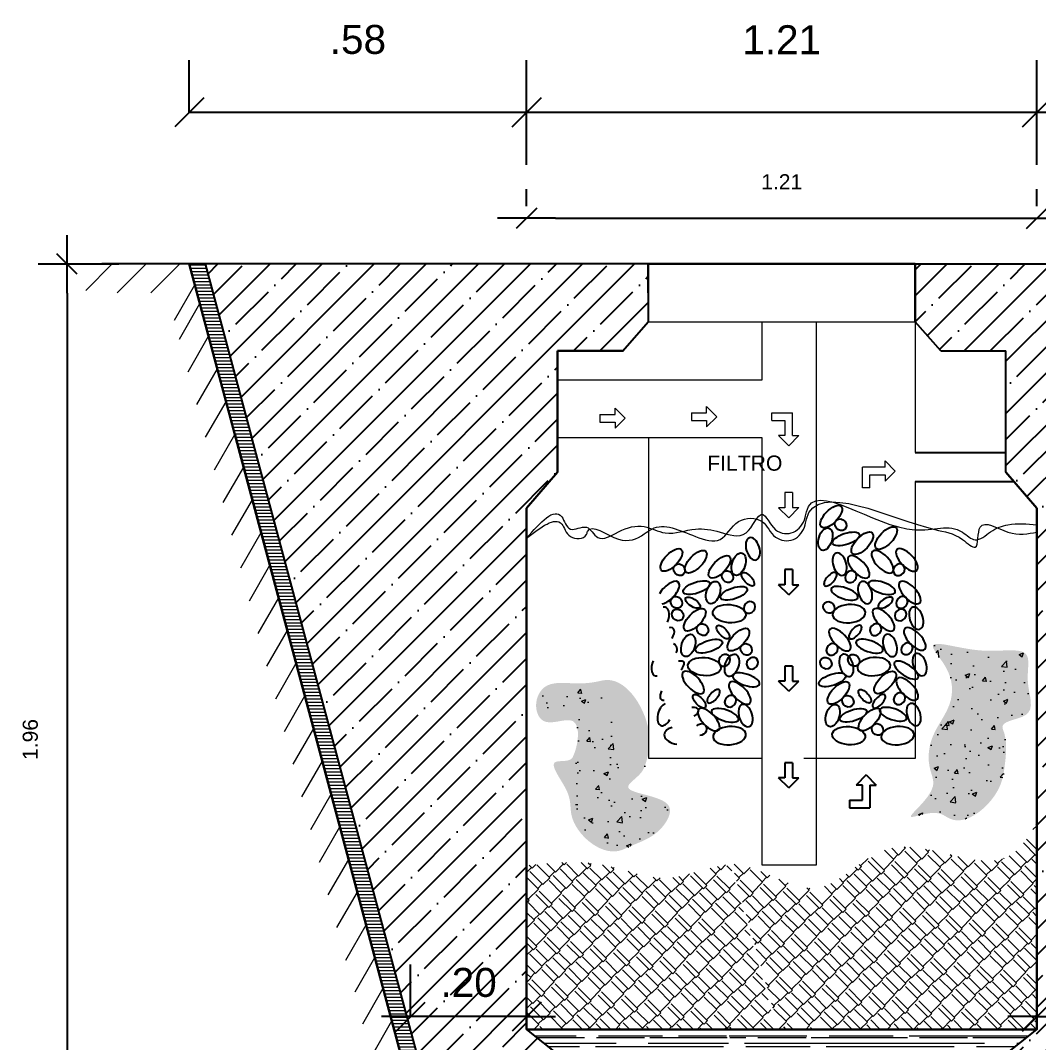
# Model space of a CAD drawing. Header units: metres. Extents: x 0 to 1935, y 0 to 1529.
# Drawn here: x 1919.662 to 1921.418, y 1526.933 to 1528.696 of the extents above; entities that cross this region are included whole.
import ezdxf

# ---------------------------------------------------------------- set-up
doc = ezdxf.new("R2010")
doc.units = ezdxf.units.M
doc.header["$LTSCALE"] = 0.005
for name, color, linetype in [('A-AMBIENTE', 7, 'Continuous'), ('A-MURO', 3, 'Continuous'), ('CONCRETO B', 7, 'Continuous'), ('COTAS-01', 1, 'Continuous'), ('G-ACHURADOS', 253, 'Continuous'), ('G-ACOTADO', 1, 'Continuous')]:
    doc.layers.add(name, color=color, linetype=linetype)
doc.layers.add('Terreno', color=36, linetype='Continuous', lineweight=20)
doc.layers.add('texto', color=7, linetype='Continuous', lineweight=25)
doc.styles.add('01COTAS', font='romans.shx')
doc.styles.add('ARIAL', font='arial.ttf')
doc.styles.add('DEFINICIONES', font='swissel.ttf')
doc.styles.get("Standard").update_dxf_attribs({"font": 'arial.ttf'})
doc.dimstyles.new('1-25', dxfattribs={"dimscale": 0.5, "dimtxt": 0.052, "dimasz": 0.1, "dimexe": 0.1, "dimexo": 0.2, "dimgap": 0.1, "dimtad": 1, "dimzin": 4, "dimdsep": 46, "dimtxsty": 'ARIAL', "dimblk1": 'TICK1', "dimblk2": 'TICK1', "dimsah": 1, "dimcen": 0.09, "dimclrt": 3, "dimadec": 0, "dimazin": 0, "dimtfac": 1, "dimtix": 1, "dimtmove": 0, "dimatfit": 3, "dimldrblk": 'TICK1', "dimfxl": 1, "dimtolj": 1, "dimtzin": 0, "dimarcsym": 0})
doc.dimstyles.new('CINCUENTA', dxfattribs={"dimtxt": 0.1, "dimasz": 0.1, "dimexe": 0.09, "dimexo": 0.4525, "dimgap": 0.1, "dimtad": 1, "dimtih": 1, "dimtoh": 1, "dimzin": 4, "dimdsep": 46, "dimtxsty": 'Standard', "dimblk": 'ARCHTICK', "dimcen": 0.09, "dimclrt": 3, "dimazin": 0, "dimtfac": 1, "dimtmove": 2, "dimatfit": 3, "dimfxl": 0.1, "dimfxlon": 1, "dimtolj": 1, "dimtzin": 4, "dimarcsym": 0})
doc.dimstyles.new('DIM-25-CORTE', dxfattribs={"dimscale": 0.025, "dimtxt": 2, "dimasz": 2, "dimexe": 2, "dimexo": 2, "dimgap": 1, "dimtad": 2, "dimtih": 1, "dimtoh": 1, "dimzin": 1, "dimdsep": 46, "dimtxsty": '01COTAS', "dimcen": 25, "dimclrd": 9, "dimclre": 9, "dimclrt": 7, "dimadec": 0, "dimazin": 0, "dimtfac": 1, "dimtmove": 2, "dimatfit": 3, "dimfxl": 1, "dimtolj": 1, "dimtzin": 0, "dimarcsym": 0})

# ---------------------------------------------------------------- blocks, each defined once
blk = doc.blocks.new('TICK1')
at = {"layer": 'COTAS-01', "color": 4}
blk.add_line((-0.354, -0.354), (0.354, 0.354), dxfattribs=at)
at = {"layer": 'COTAS-01'}
blk.add_line((-1, 0), (1, 0), dxfattribs=at)
blk = doc.blocks.new('*D475')
at = {"color": 8, "lineweight": -2, "transparency": 16777216}
for p, q in [((1920.5349, 1528.3755), (1920.5349, 1528.4044)), ((1921.4149, 1528.3755), (1921.4149, 1528.4044)), ((1920.5849, 1528.3544), (1921.3649, 1528.3544))]:
    blk.add_line(p, q, dxfattribs=at)
at = {"layer": 'Defpoints', "color": 0, "transparency": 16777216}
for p in [(1921.4149, 1528.3544), (1920.5349, 1528.2755), (1921.4149, 1528.2755)]:
    blk.add_point(p, dxfattribs=at)
at = {"color": 8, "lineweight": -2, "transparency": 16777216, "xscale": 0.05, "yscale": 0.05, "zscale": 0.05, "rotation": 180}
blk.add_blockref('TICK1', (1920.5349, 1528.3544), dxfattribs=at)
at = {"color": 8, "lineweight": -2, "transparency": 16777216, "xscale": 0.05, "yscale": 0.05, "zscale": 0.05}
blk.add_blockref('TICK1', (1921.4149, 1528.3544), dxfattribs=at)
at = {"color": 2, "transparency": 16777216, "insert": (1920.9749, 1528.4174), "char_height": 0.026, "attachment_point": 5, "style": 'ARIAL'}
blk.add_mtext('\\A1;1.21', dxfattribs=at)
blk = doc.blocks.new('*D476')
at = {"color": 8, "lineweight": -2, "transparency": 16777216}
for p, q in [((1919.8319, 1528.2755), (1919.6925, 1528.2755)), ((1919.7425, 1528.2255), (1919.7425, 1526.6855)), ((1920.2924, 1526.6355), (1919.6925, 1526.6355))]:
    blk.add_line(p, q, dxfattribs=at)
at = {"layer": 'Defpoints', "color": 0, "transparency": 16777216}
for p in [(1919.9319, 1528.2755), (1919.7425, 1526.6355), (1920.3924, 1526.6355)]:
    blk.add_point(p, dxfattribs=at)
at = {"color": 8, "lineweight": -2, "transparency": 16777216, "xscale": 0.05, "yscale": 0.05, "zscale": 0.05}
for p, rotation in [((1919.7425, 1528.2755), 90), ((1919.7425, 1526.6355), 270)]:
    blk.add_blockref('TICK1', p, dxfattribs=dict(at, rotation=rotation))
at = {"color": 2, "transparency": 16777216, "insert": (1919.6792, 1527.4555), "char_height": 0.026, "attachment_point": 5, "rotation": 90, "style": 'ARIAL'}
blk.add_mtext('\\A1;1.96', dxfattribs=at)
blk = doc.blocks.new('_Oblique')
at = {"color": 0, "linetype": 'ByBlock', "lineweight": -2}
blk.add_line((-0.5, -0.5), (0.5, 0.5), dxfattribs=at)
blk = doc.blocks.new('*D477')
at = {"color": 8, "linetype": 'Continuous', "lineweight": -2, "transparency": 16777216}
for p, q in [((1921.4149, 1528.4466), (1921.4149, 1528.6272)), ((1921.9964, 1528.5372), (1921.9964, 1528.6272)), ((1921.4149, 1528.5372), (1921.9964, 1528.5372))]:
    blk.add_line(p, q, dxfattribs=at)
at = {"layer": 'Defpoints', "color": 0, "linetype": 'Continuous', "transparency": 16777216}
for p in [(1921.9964, 1528.5372), (1921.9964, 1528.2755), (1921.4149, 1527.9941)]:
    blk.add_point(p, dxfattribs=at)
at = {"color": 8, "linetype": 'Continuous', "lineweight": -2, "transparency": 16777216, "xscale": 0.05, "yscale": 0.05, "zscale": 0.05, "rotation": 180}
blk.add_blockref('_Oblique', (1921.4149, 1528.5372), dxfattribs=at)
at = {"color": 8, "linetype": 'Continuous', "lineweight": -2, "transparency": 16777216, "xscale": 0.05, "yscale": 0.05, "zscale": 0.05}
blk.add_blockref('_Oblique', (1921.9964, 1528.5372), dxfattribs=at)
at = {"color": 2, "linetype": 'Continuous', "transparency": 16777216, "insert": (1921.7056, 1528.6628), "char_height": 0.05, "attachment_point": 5}
blk.add_mtext('\\A1;.58', dxfattribs=at)
blk = doc.blocks.new('*D478')
at = {"color": 8, "linetype": 'Continuous', "lineweight": -2, "transparency": 16777216}
for p, q in [((1920.5349, 1528.4466), (1920.5349, 1528.6272)), ((1921.4149, 1528.4466), (1921.4149, 1528.6272)), ((1920.5349, 1528.5372), (1921.4149, 1528.5372))]:
    blk.add_line(p, q, dxfattribs=at)
at = {"layer": 'Defpoints', "color": 0, "linetype": 'Continuous', "transparency": 16777216}
for p in [(1921.4149, 1528.5372), (1920.5349, 1527.9941), (1921.4149, 1527.9941)]:
    blk.add_point(p, dxfattribs=at)
at = {"color": 8, "linetype": 'Continuous', "lineweight": -2, "transparency": 16777216, "xscale": 0.05, "yscale": 0.05, "zscale": 0.05, "rotation": 180}
blk.add_blockref('_Oblique', (1920.5349, 1528.5372), dxfattribs=at)
at = {"color": 8, "linetype": 'Continuous', "lineweight": -2, "transparency": 16777216, "xscale": 0.05, "yscale": 0.05, "zscale": 0.05}
blk.add_blockref('_Oblique', (1921.4149, 1528.5372), dxfattribs=at)
at = {"color": 2, "linetype": 'Continuous', "transparency": 16777216, "insert": (1920.9749, 1528.6623), "char_height": 0.05, "attachment_point": 5}
blk.add_mtext('\\A1;1.21', dxfattribs=at)
blk = doc.blocks.new('*D479')
at = {"layer": 'Defpoints', "color": 0, "transparency": 16777216}
for p in [(1920.087, 1527.8805), (1920.2803, 1526.6134), (1920.4192, 1526.5355), (1920.4474, 1526.5355), (1920.8891, 1526.5355)]:
    blk.add_point(p, dxfattribs=at)
at = {"layer": 'G-ACOTADO', "color": 9, "lineweight": -2, "transparency": 16777216}
blk.add_line((1920.3692, 1526.5355), (1920.2131, 1526.5355), dxfattribs=at)
for start, end in [(105, 180), (73.8163, 89.4081), (195.5919, 211.1837)]:
    blk.add_arc((1920.4474, 1526.5355), 0.1843, start, end, dxfattribs=at)
at = {"layer": 'G-ACOTADO', "color": 9, "transparency": 16777216}
for points in [[(1920.4503, 1526.7116), (1920.4482, 1526.7281), (1920.3997, 1526.7136)], [(1920.2616, 1526.4849), (1920.2781, 1526.4871), (1920.2631, 1526.5355)]]:
    blk.add_solid(points, dxfattribs=at)
at = {"layer": 'G-ACOTADO', "color": 7, "transparency": 16777216, "insert": (1920.3161, 1526.6649), "char_height": 0.05, "attachment_point": 5, "style": '01COTAS'}
blk.add_mtext('\\A1;75°', dxfattribs=at)
blk = doc.blocks.new('*D480')
at = {"color": 8, "linetype": 'Continuous', "lineweight": -2, "transparency": 16777216}
for p, q in [((1919.9533, 1528.5369), (1919.9533, 1528.6269)), ((1920.5349, 1528.5369), (1920.5349, 1528.6269)), ((1920.5349, 1528.5369), (1919.9533, 1528.5369))]:
    blk.add_line(p, q, dxfattribs=at)
at = {"layer": 'Defpoints', "color": 0, "linetype": 'Continuous', "transparency": 16777216}
for p in [(1919.9533, 1528.5369), (1919.9533, 1528.2755), (1920.5349, 1528.2755)]:
    blk.add_point(p, dxfattribs=at)
at = {"color": 8, "linetype": 'Continuous', "lineweight": -2, "transparency": 16777216, "xscale": 0.05, "yscale": 0.05, "zscale": 0.05, "rotation": 180}
blk.add_blockref('_Oblique', (1919.9533, 1528.5369), dxfattribs=at)
at = {"color": 8, "linetype": 'Continuous', "lineweight": -2, "transparency": 16777216, "xscale": 0.05, "yscale": 0.05, "zscale": 0.05}
blk.add_blockref('_Oblique', (1920.5349, 1528.5369), dxfattribs=at)
at = {"color": 2, "linetype": 'Continuous', "transparency": 16777216, "insert": (1920.2441, 1528.6625), "char_height": 0.05, "attachment_point": 5}
blk.add_mtext('\\A1;.58', dxfattribs=at)
blk = doc.blocks.new('*D482')
at = {"color": 8, "linetype": 'Continuous', "lineweight": -2, "transparency": 16777216}
for p, q in [((1920.335, 1526.9775), (1920.335, 1527.0675)), ((1920.5349, 1526.9775), (1920.5349, 1527.0675)), ((1920.335, 1526.9775), (1920.285, 1526.9775)), ((1920.5349, 1526.9775), (1920.335, 1526.9775)), ((1920.5349, 1526.9775), (1920.5849, 1526.9775))]:
    blk.add_line(p, q, dxfattribs=at)
at = {"layer": 'Defpoints', "color": 0, "linetype": 'Continuous', "transparency": 16777216}
for p in [(1920.335, 1526.9775), (1920.335, 1526.9549), (1920.5349, 1526.9555)]:
    blk.add_point(p, dxfattribs=at)
at = {"color": 8, "linetype": 'Continuous', "lineweight": -2, "transparency": 16777216, "xscale": 0.05, "yscale": 0.05, "zscale": 0.05}
blk.add_blockref('_Oblique', (1920.335, 1526.9775), dxfattribs=at)
at = {"color": 8, "linetype": 'Continuous', "lineweight": -2, "transparency": 16777216, "xscale": 0.05, "yscale": 0.05, "zscale": 0.05, "rotation": 180}
blk.add_blockref('_Oblique', (1920.5349, 1526.9775), dxfattribs=at)
at = {"color": 2, "linetype": 'Continuous', "transparency": 16777216, "insert": (1920.435, 1527.0362), "char_height": 0.05, "attachment_point": 5}
blk.add_mtext('\\A1;.20', dxfattribs=at)
blk = doc.blocks.new('*D481')
at = {"layer": 'Defpoints', "color": 0, "transparency": 16777216}
for p in [(1921.8627, 1527.8805), (1921.6694, 1526.6134), (1921.0606, 1526.5355), (1921.5023, 1526.5355), (1921.5306, 1526.5355)]:
    blk.add_point(p, dxfattribs=at)
at = {"layer": 'G-ACOTADO', "color": 9, "lineweight": -2, "transparency": 16777216}
blk.add_line((1921.5806, 1526.5355), (1921.7367, 1526.5355), dxfattribs=at)
for start, end in [(90.5919, 106.1837), (360, 75), (328.8163, 344.4081)]:
    blk.add_arc((1921.5023, 1526.5355), 0.1843, start, end, dxfattribs=at)
at = {"layer": 'G-ACOTADO', "color": 9, "transparency": 16777216}
for points in [[(1921.5015, 1526.7281), (1921.4994, 1526.7116), (1921.5501, 1526.7136)], [(1921.6716, 1526.4871), (1921.6881, 1526.4849), (1921.6867, 1526.5355)]]:
    blk.add_solid(points, dxfattribs=at)
at = {"layer": 'G-ACOTADO', "color": 7, "transparency": 16777216, "insert": (1921.6336, 1526.6649), "char_height": 0.05, "attachment_point": 5, "style": '01COTAS'}
blk.add_mtext('\\A1;75°', dxfattribs=at)
blk = doc.blocks.new('*D483')
at = {"color": 8, "linetype": 'Continuous', "lineweight": -2, "transparency": 16777216}
for p, q in [((1921.4149, 1526.9775), (1921.4149, 1527.0675)), ((1921.6147, 1526.9775), (1921.6147, 1527.0675)), ((1921.4149, 1526.9775), (1921.3649, 1526.9775)), ((1921.4149, 1526.9775), (1921.6147, 1526.9775)), ((1921.6147, 1526.9775), (1921.6647, 1526.9775))]:
    blk.add_line(p, q, dxfattribs=at)
at = {"layer": 'Defpoints', "color": 0, "linetype": 'Continuous', "transparency": 16777216}
for p in [(1921.6147, 1526.9775), (1921.4149, 1526.9555), (1921.6147, 1526.9549)]:
    blk.add_point(p, dxfattribs=at)
at = {"color": 8, "linetype": 'Continuous', "lineweight": -2, "transparency": 16777216, "xscale": 0.05, "yscale": 0.05, "zscale": 0.05}
blk.add_blockref('_Oblique', (1921.4149, 1526.9775), dxfattribs=at)
at = {"color": 8, "linetype": 'Continuous', "lineweight": -2, "transparency": 16777216, "xscale": 0.05, "yscale": 0.05, "zscale": 0.05, "rotation": 180}
blk.add_blockref('_Oblique', (1921.6147, 1526.9775), dxfattribs=at)
at = {"color": 2, "linetype": 'Continuous', "transparency": 16777216, "insert": (1921.5148, 1527.0362), "char_height": 0.05, "attachment_point": 5}
blk.add_mtext('\\A1;.20', dxfattribs=at)

msp = doc.modelspace()

# ---------------------------------------------------------------- hatches: boundary and pattern name
at = {"linetype": 'Continuous'}
h = msp.add_hatch(dxfattribs=at)
h.set_pattern_fill('ANSI35', color=35, scale=0.01)
h.set_pattern_definition([(45, (3891.22216, 2912.18618), (-0.0449012806, 0.0449012806), []), (45, (3891.26706, 2912.18618), (-0.0449012806, 0.0449012806), [0.079375, -0.015875, 0, -0.015875])])
h.paths.add_polyline_path([(1920.53487, 1527.85458), (1920.58815, 1527.91635), (1920.58815, 1528.12554), (1920.70065, 1528.12554), (1920.74487, 1528.17554), (1920.74487, 1528.27554), (1920.14722, 1528.27554), (1919.98117, 1528.27554), (1920.42061, 1526.63554), (1920.89913, 1526.63554), (1920.89913, 1526.66554), (1920.53487, 1526.95554), (1920.53487, 1527.66467)])
h.paths.add_polyline_path([(1921.96054, 1528.2456), (1921.96856, 1528.27554), (1921.20487, 1528.27554), (1921.20487, 1528.17554), (1921.24908, 1528.12554), (1921.36158, 1528.12554), (1921.36158, 1527.91635), (1921.41487, 1527.85458), (1921.41487, 1526.95554), (1921.05061, 1526.66554), (1921.05061, 1526.63554), (1921.52912, 1526.63554)])
at = {"layer": 'A-AMBIENTE', "linetype": 'Continuous', "lineweight": 18}
h = msp.add_hatch(dxfattribs=at)
h.set_pattern_fill('HEX', color=251, scale=0.001522, angle=45, style=0)
h.set_pattern_definition([(45, (1904.276433, 1518.090837), (-0.005920258, 0.005920258), [0.0048338716, -0.009667743]), (165, (1904.276433, 1518.090837), (-0.002166965, -0.008087223), [0.0048338716, -0.009667743]), (105, (1904.279851, 1518.094255), (-0.008087223, -0.002166965), [0.0048338716, -0.009667743])])
edge = h.paths.add_edge_path()
edge.add_spline(control_points=[(1920.74563, 1527.47006), (1920.7456, 1527.47024), (1920.7386, 1527.51309), (1920.70364, 1527.56656), (1920.65024, 1527.55354), (1920.61783, 1527.54987), (1920.56368, 1527.55872), (1920.54591, 1527.513), (1920.56676, 1527.47363), (1920.63315, 1527.50961), (1920.6239, 1527.4434), (1920.61445, 1527.42481), (1920.60995, 1527.41597), (1920.55886, 1527.42657), (1920.61496, 1527.36535), (1920.60443, 1527.30608), (1920.66919, 1527.24882), (1920.72535, 1527.27762), (1920.76319, 1527.28843), (1920.80389, 1527.36054), (1920.67772, 1527.36115), (1920.73234, 1527.39333), (1920.74104, 1527.41535), (1920.74428, 1527.42707), (1920.74563, 1527.43555)], knot_values=[19.7606758, 19.7606758, 19.7606758, 19.7606758, 19.7835891, 25.18542, 25.3259605, 27.3265192, 29.859199, 31.6959056, 32.7995048, 35.1032398, 37.9797437, 37.9797437, 37.9797437, 39.3466433, 42.0349273, 43.824554, 48.4468698, 49.4723004, 52.27535, 54.1608654, 57.7822813, 59.3962101, 59.9131429, 61.1100559, 61.1100559, 61.1100559, 61.1100559], degree=3, periodic=0)
edge.add_line((1920.74563, 1527.43555), (1920.74563, 1527.47006))
edge = h.paths.add_edge_path()
edge.add_spline(control_points=[(1921.35618, 1527.47375), (1921.35029, 1527.48795), (1921.42108, 1527.4898), (1921.39249, 1527.54979), (1921.41035, 1527.62153), (1921.32202, 1527.59596), (1921.21076, 1527.63694), (1921.26999, 1527.57237), (1921.27191, 1527.51358), (1921.23, 1527.46444), (1921.22525, 1527.41141), (1921.24765, 1527.36461), (1921.16477, 1527.30409), (1921.24087, 1527.33745), (1921.28543, 1527.2985), (1921.35101, 1527.35389), (1921.36098, 1527.41779), (1921.36422, 1527.45434), (1921.35618, 1527.47375)], knot_values=[0, 0, 0, 0, 2.1197681, 4.7182266, 6.7839035, 10.532432, 14.3123668, 16.2561903, 19.1842888, 22.1481065, 24.7035719, 26.0409424, 29.0332772, 31.2497494, 32.27518, 36.8974958, 38.6871225, 41.5845925, 41.5845925, 41.5845925, 41.5845925], degree=3, periodic=0)
h = msp.add_hatch(dxfattribs=at)
h.set_pattern_fill('AR-CONC', color=251, scale=0.000434994, style=0)
h.set_pattern_definition([(50, (1904.276433, 1518.09084), (0.07924925, -0.0069334), [0.00828664, -0.091153]), (355, (1904.27643, 1518.09084), (-0.01533042, 0.0831085), [0.0066293, -0.0729224]), (100.451, (1904.28304, 1518.09026), (0.06391912, 0.07617472), [0.00704255, -0.0774681]), (46.1842, (1904.27643, 1518.11293), (0.11791778, -0.01828816), [0.01242996, -0.1367295]), (96.6356, (1904.28626, 1518.11141), (0.10326943, 0.10762865), [0.0105638, -0.11620214]), (351.184, (1904.27643, 1518.11293), (0.1032696, 0.10762846), [0.009944, -0.1093836]), (21, (1904.28748, 1518.10741), (0.06595157, -0.0444849), [0.00828664, -0.091153]), (326, (1904.28748, 1518.10741), (0.0268835, 0.08012067), [0.0066293, -0.0729224]), (71.4514, (1904.29298, 1518.1037), (0.0928349, 0.03563596), [0.00704255, -0.0774681]), (37.5, (1904.276433, 1518.090837), (0.001343524, 0.03678094), [0, -0.0720385, 0, -0.07402729, 0, -0.07319863]), (7.5, (1904.276433, 1518.090837), (0.02906616, 0.043577956), [0, -0.0422066, 0, -0.07038117, 0, -0.027898345]), (327.5, (1904.251794, 1518.090837), (0.058981105, -0.00249197), [0, -0.02762212, 0, -0.08618103, 0, -0.11435559]), (317.5, (1904.240745, 1518.090837), (0.06443532, 0.01106037), [0, -0.03590876, 0, -0.05723304, 0, -0.08120904])])
edge = h.paths.add_edge_path()
edge.add_spline(control_points=[(1920.61445, 1527.42481), (1920.6239, 1527.4434), (1920.63316, 1527.50961), (1920.56675, 1527.47363), (1920.54591, 1527.513), (1920.56365, 1527.5587), (1920.61798, 1527.54996), (1920.64999, 1527.55338), (1920.6953, 1527.56475), (1920.65245, 1527.45061), (1920.75013, 1527.43235), (1920.73154, 1527.39302), (1920.67845, 1527.36143), (1920.80377, 1527.36049), (1920.76323, 1527.28845), (1920.72534, 1527.27761), (1920.6692, 1527.24882), (1920.60443, 1527.30608), (1920.61496, 1527.36535), (1920.55886, 1527.42657), (1920.60995, 1527.41597), (1920.61445, 1527.42481)], knot_values=[0, 0, 0, 0, 2.8765039, 5.1802389, 6.2838381, 8.1205447, 10.6532245, 12.6537832, 12.7943237, 16.9327337, 20.5346146, 21.0515474, 22.6654762, 26.286892, 28.1724075, 30.9754571, 32.0008876, 36.6232034, 38.4128302, 41.1011142, 42.4680138, 42.4680138, 42.4680138, 42.4680138], degree=3, periodic=0)
edge = h.paths.add_edge_path()
edge.add_spline(control_points=[(1921.35618, 1527.47375), (1921.35029, 1527.48795), (1921.42108, 1527.4898), (1921.39249, 1527.54979), (1921.41035, 1527.62153), (1921.32202, 1527.59596), (1921.21076, 1527.63694), (1921.26999, 1527.57237), (1921.27191, 1527.51358), (1921.23, 1527.46444), (1921.22525, 1527.41141), (1921.24765, 1527.36461), (1921.16477, 1527.30409), (1921.24087, 1527.33745), (1921.28543, 1527.2985), (1921.35101, 1527.35389), (1921.36098, 1527.41779), (1921.36422, 1527.45434), (1921.35618, 1527.47375)], knot_values=[0, 0, 0, 0, 2.1197681, 4.7182266, 6.7839035, 10.532432, 14.3123668, 16.2561903, 19.1842888, 22.1481065, 24.7035719, 26.0409424, 29.0332772, 31.2497494, 32.27518, 36.8974958, 38.6871225, 41.5845925, 41.5845925, 41.5845925, 41.5845925], degree=3, periodic=0)
h = msp.add_hatch(dxfattribs=at)
h.set_pattern_fill('AR-RSHKE', color=8, scale=0.000108749, angle=45, style=0)
h.set_pattern_definition([(45, (1904.276433, 1518.090837), (0.02636792, 0.073244216), [0.016573274, -0.01381106, 0.019335486, -0.008286637, 0.02485991, -0.01104885]), (45, (1904.287176, 1518.103533), (0.02636792, 0.073244216), [0.01381106, -0.052482035, 0.01104885, -0.016573274]), (45, (1904.313055, 1518.12453), (0.02636792, 0.073244216), [0.00828664, -0.08562858]), (135, (1904.276433, 1518.090837), (-0.04004017, 0.006836127), [0.03176544, -0.10082075]), (135, (1904.288152, 1518.102556), (-0.04004017, 0.006836127), [0.03107489, -0.1015113]), (135, (1904.297918, 1518.112322), (-0.04004017, 0.006836127), [0.02900323, -0.10358296]), (135, (1904.313055, 1518.12453), (-0.04004017, 0.006836127), [0.03176544, -0.10082075]), (135, (1904.318915, 1518.13039), (-0.04004017, 0.006836127), [0.03176544, -0.10082075]), (135, (1904.335029, 1518.149433), (-0.04004017, 0.006836127), [0.03038434, -0.10220186])])
edge = h.paths.add_edge_path()
edge.add_spline(control_points=[(1920.88466, 1527.24042), (1920.83213, 1527.23086), (1920.77165, 1527.202), (1920.66501, 1527.25108), (1920.5796, 1527.24287), (1920.53487, 1527.23857)], knot_values=[0, 0, 0, 0, 3.1046745, 8.7043014, 14.8606482, 14.8606482, 14.8606482, 14.8606482], degree=3, periodic=0)
edge.add_line((1920.53487, 1527.23857), (1920.53487, 1526.95554))
edge.add_line((1920.53487, 1526.95554), (1920.96589, 1526.95554))
edge.add_line((1920.96589, 1526.95554), (1920.8865, 1527.23823))
edge = h.paths.add_edge_path()
edge.add_spline(control_points=[(1921.41487, 1527.3119), (1921.40039, 1527.28664), (1921.34375, 1527.20334), (1921.16544, 1527.32489), (1921.03992, 1527.1553), (1920.94494, 1527.23375), (1920.89671, 1527.24062)], knot_values=[16.8698588, 16.8698588, 16.8698588, 16.8698588, 20.502034, 30.1707188, 36.3438418, 43.0701571, 43.0701571, 43.0701571, 43.0701571], degree=3, periodic=0)
edge.add_line((1920.88877, 1527.24062), (1920.96993, 1526.95554))
edge.add_line((1920.96993, 1526.95554), (1921.41487, 1526.95554))
edge.add_line((1921.41487, 1526.95554), (1921.41487, 1527.3119))
h = msp.add_hatch(dxfattribs=at)
h.set_pattern_fill('AR-RROOF', color=150, scale=0.001087, style=0)
h.set_pattern_definition([(0, (1904.276433, 1517.92682), (0.06076867, 0.027622123), [0.41433185, -0.05524425, 0.1381106, -0.02762212]), (0, (1904.31317, 1517.94063), (-0.02762212, 0.036737424), [0.08286637, -0.0091153, 0.16573274, -0.0207166]), (0, (1904.290244, 1517.950298), (0.143635042, 0.018506823), [0.22097699, -0.03867097, 0.1104885, -0.02762212])])
h.paths.add_polyline_path([(1920.89913, 1526.66554), (1920.89913, 1526.63554), (1921.05061, 1526.63554), (1921.05061, 1526.66554), (1921.41487, 1526.95554), (1920.88067, 1526.95554), (1920.94856, 1526.75721), (1920.95327, 1526.7242), (1920.87595, 1526.95554), (1920.53487, 1526.95554)])
at = {"layer": 'G-ACHURADOS', "lineweight": 5}
h = msp.add_hatch(dxfattribs=at)
h.set_pattern_fill('LINE', color=256, scale=0.0018, style=0)
h.set_pattern_definition([(0, (1837.002463, 1565.1473566), (0, 0.005715), [])])
edge = h.paths.add_edge_path()
edge.add_line((1920.0323, 1527.98054), (1920.41918, 1526.53554))
edge.add_line((1920.42061, 1526.63554), (1920.06022, 1527.98054))

# ---------------------------------------------------------------- linework, layer by layer
at = {"color": 2, "linetype": 'Continuous'}
for p, q in [((1920.99347, 1527.74848), (1920.98042, 1527.74846)), ((1920.98042, 1527.74846), (1920.98045, 1527.72237)), ((1920.99347, 1527.74848), (1920.9935, 1527.72238)), ((1920.98045, 1527.72237), (1920.96958, 1527.72235)), ((1920.987, 1527.70497), (1920.96958, 1527.72235)), ((1920.987, 1527.70497), (1921.00438, 1527.7224)), ((1920.9935, 1527.72238), (1921.00438, 1527.7224)), ((1920.99347, 1527.58223), (1920.98042, 1527.58222)), ((1920.98042, 1527.58222), (1920.98045, 1527.55612)), ((1920.99347, 1527.58223), (1920.9935, 1527.55613)), ((1920.98045, 1527.55612), (1920.96958, 1527.5561)), ((1920.987, 1527.53873), (1920.96958, 1527.5561)), ((1920.987, 1527.53873), (1921.00438, 1527.55615)), ((1920.9935, 1527.55613), (1921.00438, 1527.55615)), ((1920.99347, 1527.41552), (1920.98042, 1527.4155)), ((1920.98042, 1527.4155), (1920.98045, 1527.3894)), ((1920.99347, 1527.41552), (1920.9935, 1527.38942)), ((1921.12063, 1527.39437), (1921.1032, 1527.377)), ((1921.12063, 1527.39437), (1921.138, 1527.37695)), ((1920.98045, 1527.3894), (1920.96958, 1527.38938)), ((1920.987, 1527.37201), (1920.96958, 1527.38938)), ((1920.987, 1527.37201), (1921.00438, 1527.38943)), ((1920.9935, 1527.38942), (1921.00438, 1527.38943)), ((1921.11408, 1527.37698), (1921.1032, 1527.377)), ((1921.11404, 1527.35088), (1921.11408, 1527.37698)), ((1921.12713, 1527.37697), (1921.138, 1527.37695)), ((1921.12713, 1527.37697), (1921.12713, 1527.33783)), ((1921.09165, 1527.35088), (1921.11404, 1527.35088)), ((1921.09165, 1527.35088), (1921.09165, 1527.33783)), ((1921.09165, 1527.33783), (1921.12713, 1527.33783))]:
    msp.add_line(p, q, dxfattribs=at)
for points in [[(1920.06117, 1527.977), (1919.98117, 1528.27554)], [(1920.42061, 1526.63554), (1920.06022, 1527.98054)]]:
    msp.add_lwpolyline(points)
at = {"layer": 'A-AMBIENTE', "linetype": 'Continuous', "lineweight": 30}
for p, q in [((1921.20487, 1528.27554), (1920.74487, 1528.27554)), ((1920.74487, 1528.27554), (1920.74487, 1528.22554)), ((1921.20487, 1528.17554), (1921.20487, 1528.27554)), ((1920.58815, 1527.91635), (1920.53487, 1527.85458)), ((1921.36158, 1527.91635), (1921.41487, 1527.85458))]:
    msp.add_line(p, q, dxfattribs=at)
at = {"layer": 'A-AMBIENTE', "linetype": 'Continuous', "lineweight": 18}
msp.add_line((1921.20487, 1528.17554), (1921.20487, 1527.95054), dxfattribs=at)
at = {"layer": 'A-AMBIENTE', "color": 1, "linetype": 'Continuous', "lineweight": 18}
for p, q in [((1920.70495, 1528.00958), (1920.68753, 1528.02695)), ((1920.68754, 1528.01608), (1920.68753, 1528.02695)), ((1920.84535, 1528.01872), (1920.84534, 1528.02959)), ((1920.86276, 1528.01222), (1920.84534, 1528.02959)), ((1920.66144, 1528.01604), (1920.68754, 1528.01608)), ((1920.66144, 1528.01604), (1920.66146, 1528.00299)), ((1920.70495, 1528.00958), (1920.68758, 1527.99215)), ((1920.81925, 1528.01868), (1920.84535, 1528.01872)), ((1920.81925, 1528.01868), (1920.81927, 1528.00563)), ((1920.86276, 1528.01222), (1920.84538, 1527.99479)), ((1920.95797, 1528.01868), (1920.99345, 1528.01868)), ((1920.95797, 1528.00563), (1920.95797, 1528.01868)), ((1920.99345, 1527.97955), (1920.99345, 1528.01868)), ((1920.66146, 1528.00299), (1920.68756, 1528.00303)), ((1920.68756, 1528.00303), (1920.68758, 1527.99215)), ((1920.81927, 1528.00563), (1920.84537, 1528.00567)), ((1920.84537, 1528.00567), (1920.84538, 1527.99479)), ((1920.95797, 1528.00563), (1920.98036, 1528.00563)), ((1920.98036, 1528.00563), (1920.9804, 1527.97953)), ((1920.9804, 1527.97953), (1920.96952, 1527.97952)), ((1920.98694, 1527.96214), (1920.96952, 1527.97952)), ((1920.98694, 1527.96214), (1921.00432, 1527.97957)), ((1920.99345, 1527.97955), (1921.00432, 1527.97957)), ((1921.11404, 1527.88951), (1921.11404, 1527.92499)), ((1921.15318, 1527.92499), (1921.11404, 1527.92499)), ((1921.17058, 1527.91849), (1921.15316, 1527.93587)), ((1921.15318, 1527.92499), (1921.15316, 1527.93587)), ((1921.12709, 1527.91191), (1921.15319, 1527.91194)), ((1921.12709, 1527.88951), (1921.12709, 1527.91191)), ((1921.15319, 1527.91194), (1921.15321, 1527.90107)), ((1921.17058, 1527.91849), (1921.15321, 1527.90107)), ((1921.12709, 1527.88951), (1921.11404, 1527.88951)), ((1920.99347, 1527.88141), (1920.98042, 1527.88139)), ((1920.98042, 1527.88139), (1920.98045, 1527.85529)), ((1920.99347, 1527.88141), (1920.9935, 1527.85531)), ((1920.98045, 1527.85529), (1920.96958, 1527.85527)), ((1920.987, 1527.8379), (1920.96958, 1527.85527)), ((1920.987, 1527.8379), (1921.00438, 1527.85532)), ((1920.9935, 1527.85531), (1921.00438, 1527.85532))]:
    msp.add_line(p, q, dxfattribs=at)
at = {"layer": 'A-AMBIENTE', "linetype": 'Continuous', "lineweight": 18}
for points in [[(1920.74563, 1528.17554), (1921.20487, 1528.17554)], [(1921.03421, 1528.17554), (1921.03421, 1527.23857), (1920.94123, 1527.23857), (1920.94123, 1527.97554)], [(1920.94123, 1528.07554), (1920.94123, 1528.17554)], [(1920.58815, 1528.07554), (1920.94123, 1528.07554)], [(1920.94123, 1527.97554), (1920.58815, 1527.97554)], [(1920.74563, 1527.7713), (1920.74563, 1527.97554)], [(1921.20487, 1527.90054), (1921.20487, 1527.42252), (1921.01318, 1527.42252)], [(1920.84492, 1527.42252), (1920.74563, 1527.42252), (1920.74563, 1527.7713)], [(1920.94123, 1527.42252), (1920.84492, 1527.42252)]]:
    msp.add_lwpolyline(points, dxfattribs=at)
at = {"layer": 'A-AMBIENTE', "linetype": 'Continuous', "lineweight": 30}
for points in [[(1920.58815, 1528.12554), (1920.70141, 1528.12554)], [(1920.58815, 1528.00554), (1920.58815, 1528.09581)], [(1920.58815, 1527.91635), (1920.58815, 1528.00554)], [(1921.41487, 1527.85458), (1921.41487, 1526.95554), (1920.53487, 1526.95554), (1920.53487, 1527.66467)], [(1920.53487, 1527.66467), (1920.53487, 1527.85458)]]:
    msp.add_lwpolyline(points, dxfattribs=at)
at = {"layer": 'A-AMBIENTE', "color": 150, "linetype": 'Continuous', "lineweight": 18}
for points in [[(1920.53487, 1527.80274), (1920.59556, 1527.83957), (1920.61043, 1527.81834), (1920.63806, 1527.82152), (1920.65775, 1527.80392), (1920.69328, 1527.81347), (1920.73795, 1527.82258), (1920.77401, 1527.81186), (1920.82615, 1527.81834), (1920.86865, 1527.81303), (1920.91337, 1527.81186), (1920.94123, 1527.84381), (1920.96429, 1527.81728), (1920.99511, 1527.81303), (1921.0153, 1527.8385), (1921.01742, 1527.84806), (1921.20468, 1527.81708), (1921.28682, 1527.81283), (1921.30857, 1527.7998), (1921.3351, 1527.81366), (1921.36511, 1527.82586), (1921.41487, 1527.82586)], [(1920.53487, 1527.80274), (1920.59556, 1527.82693), (1920.61043, 1527.8057), (1920.63806, 1527.80888), (1920.64019, 1527.81419), (1920.69328, 1527.80083), (1920.73795, 1527.80994), (1920.7507, 1527.81844), (1920.82615, 1527.8057), (1920.86865, 1527.80039), (1920.90053, 1527.83117), (1920.94123, 1527.83117), (1920.96429, 1527.80464), (1920.99511, 1527.80039), (1921.0153, 1527.82587), (1921.01742, 1527.83542), (1921.23898, 1527.81757), (1921.28682, 1527.80019), (1921.30857, 1527.78716), (1921.31727, 1527.82191), (1921.36511, 1527.81323), (1921.41487, 1527.81323)]]:
    msp.add_spline(points, degree=3, dxfattribs=at)
at = {"layer": 'A-MURO'}
for p, q in [((1919.95331, 1528.27554), (1920.03325, 1527.977)), ((1920.0323, 1527.98054), (1920.41918, 1526.53554))]:
    msp.add_line(p, q, dxfattribs=at)
at = {"layer": 'CONCRETO B', "color": 8}
for centre, major_axis, ratio in [((1921.06027, 1527.84), (-0.0171, -0.0179), 0.453108), ((1921.07653, 1527.82582), (0.00695, -0.00824), 0.8641755), ((1921.05028, 1527.80101), (0.00609, 0.01904), 0.5699128), ((1921.08587, 1527.80146), (0.02307, 0.0077), 0.3946873), ((1921.1139, 1527.79403), (-0.0171, -0.0179), 0.453108), ((1921.15497, 1527.80293), (-0.0171, -0.0179), 0.453108), ((1920.78468, 1527.76509), (-0.0171, -0.0179), 0.453108), ((1920.82677, 1527.76208), (-0.0171, -0.0179), 0.453108), ((1920.86784, 1527.75318), (-0.0171, -0.0179), 0.453108), ((1920.90064, 1527.75788), (0.00609, 0.01904), 0.5699128), ((1920.79827, 1527.74812), (0.00695, -0.00824), 0.8641755), ((1920.88144, 1527.73621), (0.00695, -0.00824), 0.8641755), ((1920.9166, 1527.73188), (0.00998, -0.01084), 0.4428229), ((1920.82793, 1527.71739), (0.02307, 0.0077), 0.3946873), ((1920.89229, 1527.70759), (0.02307, 0.0077), 0.3946873), ((1920.79327, 1527.69193), (0.00695, -0.00824), 0.8641755), ((1920.82152, 1527.69137), (0.01227, -0.00816), 0.4428229), ((1921.05618, 1527.6832), (0.00695, -0.00824), 0.8641755), ((1920.79548, 1527.67037), (0.00695, -0.00824), 0.8641755), ((1920.82491, 1527.662), (-0.0171, -0.0179), 0.453108), ((1920.88448, 1527.67247), (0.02838, -0.00237), 0.5500566), ((1920.83851, 1527.64503), (0.00695, -0.00824), 0.8641755), ((1920.81376, 1527.61772), (0.00609, 0.01904), 0.5699128), ((1920.87367, 1527.6407), (0.00998, -0.01084), 0.4428229), ((1920.90011, 1527.62769), (-0.0171, -0.0179), 0.453108), ((1920.84936, 1527.61641), (0.02307, 0.0077), 0.3946873), ((1920.91371, 1527.61073), (0.00695, -0.00824), 0.8641755), ((1920.88896, 1527.58341), (0.00609, 0.01904), 0.5699128), ((1921.09911, 1527.59202), (0.00695, -0.00824), 0.8641755), ((1920.84155, 1527.58129), (0.02838, -0.00237), 0.5500566), ((1921.05119, 1527.58703), (0.00695, -0.00824), 0.8641755), ((1921.06204, 1527.55841), (0.02307, 0.0077), 0.3946873), ((1921.15334, 1527.55383), (-0.0171, -0.0179), 0.453108), ((1921.07278, 1527.53572), (-0.0171, -0.0179), 0.453108), ((1920.83278, 1527.52146), (0.00998, -0.01084), 0.4428229), ((1921.08904, 1527.52154), (0.00695, -0.00824), 0.8641755), ((1921.11819, 1527.53005), (0.00998, -0.01084), 0.4428229), ((1921.06279, 1527.49672), (0.00609, 0.01904), 0.5699128), ((1921.09839, 1527.49717), (0.02307, 0.0077), 0.3946873), ((1921.12641, 1527.48975), (-0.0171, -0.0179), 0.453108), ((1921.14, 1527.47278), (0.00695, -0.00824), 0.8641755), ((1921.09057, 1527.46205), (0.02838, -0.00237), 0.5500566)]:
    msp.add_ellipse(centre, major_axis=major_axis, ratio=ratio, dxfattribs=at)
at = {"layer": 'CONCRETO B', "color": 8, "extrusion": (0, 0, -1)}
for centre, major_axis, ratio in [((1920.92517, 1527.78439), (-0.00609, 0.01904), 0.5699128), ((1921.14867, 1527.76208), (0.0171, -0.0179), 0.453108), ((1921.19077, 1527.76509), (0.0171, -0.0179), 0.453108), ((1921.0748, 1527.75788), (-0.00609, 0.01904), 0.5699128), ((1921.1076, 1527.75318), (0.0171, -0.0179), 0.453108), ((1921.05884, 1527.73188), (-0.00998, -0.01084), 0.4428229), ((1921.09401, 1527.73621), (-0.00695, -0.00824), 0.8641755), ((1921.17717, 1527.74812), (-0.00695, -0.00824), 0.8641755), ((1921.11875, 1527.70889), (-0.00609, 0.01904), 0.5699128), ((1921.14752, 1527.71739), (-0.02307, 0.0077), 0.3946873), ((1921.19577, 1527.7089), (0.0171, -0.0179), 0.453108), ((1921.08315, 1527.70759), (-0.02307, 0.0077), 0.3946873), ((1920.91927, 1527.6832), (-0.00695, -0.00824), 0.8641755), ((1921.15392, 1527.69137), (-0.01227, -0.00816), 0.4428229), ((1921.18217, 1527.69193), (-0.00695, -0.00824), 0.8641755), ((1921.09097, 1527.67247), (-0.02838, -0.00237), 0.5500566), ((1921.15053, 1527.662), (0.0171, -0.0179), 0.453108), ((1921.17997, 1527.67037), (-0.00695, -0.00824), 0.8641755), ((1921.20692, 1527.66462), (-0.00609, 0.01904), 0.5699128), ((1921.13694, 1527.64503), (-0.00695, -0.00824), 0.8641755), ((1921.07533, 1527.62769), (0.0171, -0.0179), 0.453108), ((1921.10178, 1527.6407), (-0.00998, -0.01084), 0.4428229), ((1921.16168, 1527.61772), (-0.00609, 0.01904), 0.5699128), ((1921.20446, 1527.62889), (0.0171, -0.0179), 0.453108), ((1921.06174, 1527.61073), (-0.00695, -0.00824), 0.8641755), ((1921.12609, 1527.61641), (-0.02307, 0.0077), 0.3946873), ((1921.19087, 1527.61193), (-0.00695, -0.00824), 0.8641755), ((1920.87633, 1527.59202), (-0.00695, -0.00824), 0.8641755), ((1921.08648, 1527.58341), (-0.00609, 0.01904), 0.5699128), ((1921.21284, 1527.58461), (-0.00609, 0.01904), 0.5699128), ((1920.92426, 1527.58703), (-0.00695, -0.00824), 0.8641755), ((1921.1339, 1527.58129), (-0.02838, -0.00237), 0.5500566), ((1921.18968, 1527.5751), (-0.02022, 0.01352), 0.3946873), ((1920.82211, 1527.55383), (0.0171, -0.0179), 0.453108), ((1920.91341, 1527.55841), (-0.02307, 0.0077), 0.3946873), ((1920.90266, 1527.53572), (0.0171, -0.0179), 0.453108), ((1921.19143, 1527.54276), (0.0171, -0.0179), 0.453108), ((1920.85726, 1527.53005), (-0.00998, -0.01084), 0.4428229), ((1920.88641, 1527.52154), (-0.00695, -0.00824), 0.8641755), ((1921.14267, 1527.52146), (-0.00998, -0.01084), 0.4428229), ((1921.17783, 1527.52579), (-0.00695, -0.00824), 0.8641755), ((1920.91266, 1527.49672), (-0.00609, 0.01904), 0.5699128), ((1921.20258, 1527.49848), (-0.00609, 0.01904), 0.5699128), ((1920.84904, 1527.48975), (0.0171, -0.0179), 0.453108), ((1920.87706, 1527.49717), (-0.02307, 0.0077), 0.3946873), ((1921.16698, 1527.49901), (-0.02307, 0.0077), 0.3946873), ((1920.88487, 1527.46205), (-0.02838, -0.00237), 0.5500566), ((1921.17479, 1527.46205), (-0.02838, -0.00237), 0.5500566)]:
    msp.add_ellipse(centre, major_axis=major_axis, ratio=ratio, dxfattribs=at)
at = {"layer": 'CONCRETO B', "color": 8}
for centre, major_axis, ratio, start_param, end_param in [((1920.77968, 1527.7089), (-0.0171, -0.0179), 0.453108, 0.5221945, 5.2408798), ((1920.76853, 1527.66462), (0.00609, 0.01904), 0.5699128, 4.5187257, 6.6302476), ((1920.77098, 1527.62889), (-0.0171, -0.0179), 0.453108, 2.0329854, 3.730089), ((1920.78458, 1527.61193), (0.00695, -0.00824), 0.8641755, 0.2204323, 1.9604071), ((1920.76261, 1527.58461), (0.00609, 0.01904), 0.5699128, 1.393779, 3.4722778), ((1920.78577, 1527.5751), (0.02022, 0.01352), 0.3946873, 5.2900719, 7.0229114), ((1920.78402, 1527.54276), (-0.0171, -0.0179), 0.453108, 5.2973509, 6.7490515), ((1920.77287, 1527.49848), (0.00609, 0.01904), 0.5699128, 0.4129543, 4.4531025), ((1920.80847, 1527.49901), (0.02307, 0.0077), 0.3946873, 5.314365, 7.2166556), ((1920.80065, 1527.46205), (0.02838, -0.00237), 0.5500566, 2.1679737, 4.5243851)]:
    msp.add_ellipse(centre, major_axis=major_axis, ratio=ratio, start_param=start_param, end_param=end_param, dxfattribs=at)
at = {"layer": 'CONCRETO B'}
msp.add_ellipse((1920.85669, 1527.70889), major_axis=(0.00609, 0.01904), ratio=0.5699128, dxfattribs=at)
at = {"layer": 'CONCRETO B', "color": 8, "extrusion": (0, 0, -1)}
msp.add_ellipse((1920.83544, 1527.47278), major_axis=(-0.00695, -0.00824), ratio=0.8641755, start_param=1.6321301, end_param=5.7057199, dxfattribs=at)
at = {"layer": 'G-ACHURADOS', "lineweight": 5}
for p, q in [((1919.95367, 1528.27418), (1919.98154, 1528.27418)), ((1919.9552, 1528.26846), (1919.98307, 1528.26846)), ((1919.95673, 1528.26275), (1919.9846, 1528.26275)), ((1919.95826, 1528.25703), (1919.98613, 1528.25703)), ((1919.9598, 1528.25132), (1919.98767, 1528.25132)), ((1919.96133, 1528.2456), (1919.9892, 1528.2456)), ((1919.96286, 1528.23989), (1919.99073, 1528.23989)), ((1919.96439, 1528.23417), (1919.99226, 1528.23417)), ((1919.96592, 1528.22846), (1919.99379, 1528.22846)), ((1919.96745, 1528.22274), (1919.99532, 1528.22274)), ((1919.96898, 1528.21703), (1919.99685, 1528.21703)), ((1919.97051, 1528.21131), (1919.99838, 1528.21131)), ((1919.97204, 1528.2056), (1919.99992, 1528.2056)), ((1919.97357, 1528.19988), (1920.00145, 1528.19988)), ((1919.9751, 1528.19417), (1920.00298, 1528.19417)), ((1919.97663, 1528.18845), (1920.00451, 1528.18845)), ((1919.97816, 1528.18274), (1920.00604, 1528.18274)), ((1919.97969, 1528.17702), (1920.00757, 1528.17702)), ((1919.98122, 1528.17131), (1920.0091, 1528.17131)), ((1919.98275, 1528.16559), (1920.01064, 1528.16559)), ((1919.98428, 1528.15988), (1920.01217, 1528.15988)), ((1919.98581, 1528.15416), (1920.0137, 1528.15416)), ((1919.98734, 1528.14845), (1920.01523, 1528.14845)), ((1919.98887, 1528.14273), (1920.01676, 1528.14273)), ((1919.9904, 1528.13702), (1920.01829, 1528.13702)), ((1919.99193, 1528.1313), (1920.01982, 1528.1313)), ((1919.99346, 1528.12559), (1920.02135, 1528.12559)), ((1919.99499, 1528.11987), (1920.02289, 1528.11987)), ((1919.99652, 1528.11416), (1920.02442, 1528.11416)), ((1919.99805, 1528.10844), (1920.02595, 1528.10844)), ((1919.99958, 1528.10273), (1920.02748, 1528.10273)), ((1920.00111, 1528.09701), (1920.02901, 1528.09701)), ((1920.00264, 1528.0913), (1920.03054, 1528.0913)), ((1920.00417, 1528.08558), (1920.03207, 1528.08558)), ((1920.0057, 1528.07987), (1920.03361, 1528.07987)), ((1920.00723, 1528.07415), (1920.03514, 1528.07415)), ((1920.00876, 1528.06844), (1920.03666, 1528.06844)), ((1920.01029, 1528.06272), (1920.03819, 1528.06272)), ((1920.01182, 1528.05701), (1920.03972, 1528.05701)), ((1920.01336, 1528.05129), (1920.04125, 1528.05129)), ((1920.01489, 1528.04558), (1920.04279, 1528.04558)), ((1920.01642, 1528.03986), (1920.04432, 1528.03986)), ((1920.01795, 1528.03415), (1920.04584, 1528.03415)), ((1920.01948, 1528.02843), (1920.04737, 1528.02843)), ((1920.02101, 1528.02272), (1920.0489, 1528.02272)), ((1920.02254, 1528.017), (1920.05044, 1528.017)), ((1920.02407, 1528.01129), (1920.05197, 1528.01129)), ((1920.0256, 1528.00557), (1920.0535, 1528.00557)), ((1920.02713, 1527.99986), (1920.05502, 1527.99986)), ((1920.02866, 1527.99414), (1920.05655, 1527.99414)), ((1920.03019, 1527.98843), (1920.05808, 1527.98843)), ((1920.03172, 1527.98271), (1920.05962, 1527.98271)), ((1920.03325, 1527.977), (1920.06115, 1527.977)), ((1920.03478, 1527.97128), (1920.06268, 1527.97128))]:
    msp.add_line(p, q, dxfattribs=at)
at = {"layer": 'Terreno', "color": 35}
for p, q in [((1919.77487, 1528.22993), (1919.82048, 1528.27554)), ((1919.82885, 1528.22554), (1919.87885, 1528.27554)), ((1919.88722, 1528.22554), (1919.93722, 1528.27554)), ((1919.92752, 1528.17854), (1919.96289, 1528.23977)), ((1919.93624, 1528.146), (1919.97161, 1528.20723)), ((1919.95133, 1528.08961), (1919.9867, 1528.15084)), ((1919.96643, 1528.03322), (1920.0018, 1528.09445)), ((1919.98153, 1527.97684), (1920.0169, 1528.03807)), ((1919.99662, 1527.92045), (1920.03199, 1527.98168)), ((1920.01172, 1527.86407), (1920.04709, 1527.9253)), ((1920.02682, 1527.80768), (1920.06219, 1527.86891)), ((1920.04192, 1527.7513), (1920.07728, 1527.81253)), ((1920.05701, 1527.69491), (1920.09238, 1527.75614)), ((1920.07211, 1527.63852), (1920.10748, 1527.69975)), ((1920.08721, 1527.58214), (1920.12257, 1527.64337)), ((1920.1023, 1527.52575), (1920.13767, 1527.58698)), ((1920.1174, 1527.46937), (1920.15277, 1527.5306)), ((1920.1325, 1527.41298), (1920.16786, 1527.47421)), ((1920.14759, 1527.3566), (1920.18296, 1527.41783)), ((1920.16269, 1527.30021), (1920.19806, 1527.36144)), ((1920.17779, 1527.24382), (1920.21315, 1527.30506)), ((1920.19288, 1527.18744), (1920.22825, 1527.24867)), ((1920.20798, 1527.13105), (1920.24335, 1527.19228)), ((1920.22308, 1527.07467), (1920.25844, 1527.1359)), ((1920.23932, 1527.02026), (1920.27354, 1527.07951)), ((1920.25236, 1526.96531), (1920.28772, 1527.02654)), ((1920.26745, 1526.90892), (1920.30282, 1526.97015))]:
    msp.add_line(p, q, dxfattribs=at)
at = {"layer": 'texto', "ltscale": 5}
for p, q in [((1920.74487, 1528.27554), (1919.80253, 1528.27554)), ((1920.40333, 1526.59474), (1919.95331, 1528.27554)), ((1920.74487, 1528.27554), (1921.20487, 1528.27554)), ((1920.74487, 1528.27554), (1920.74487, 1528.17554)), ((1920.98576, 1528.27554), (1920.75576, 1528.27554)), ((1920.75576, 1528.27554), (1920.75576, 1528.27554)), ((1921.20487, 1528.27554), (1921.97885, 1528.27554)), ((1920.70065, 1528.12554), (1920.74487, 1528.17554)), ((1921.24908, 1528.12554), (1921.20487, 1528.17554)), ((1920.58815, 1528.00554), (1920.58815, 1528.12554)), ((1920.58815, 1528.12554), (1920.58815, 1527.91635)), ((1921.24908, 1528.12554), (1921.36158, 1528.12554)), ((1921.36158, 1527.91635), (1921.36158, 1528.12554)), ((1920.58815, 1528.00554), (1920.58815, 1528.10554)), ((1921.20487, 1527.95054), (1921.36158, 1527.95054)), ((1920.58815, 1527.91635), (1920.53487, 1527.85458)), ((1921.41487, 1527.85458), (1921.36158, 1527.91635)), ((1921.20487, 1527.90054), (1921.37522, 1527.90054)), ((1920.53487, 1527.85458), (1920.53487, 1526.99554)), ((1921.41487, 1526.95554), (1921.41487, 1527.85458)), ((1920.53487, 1527.16507), (1920.53487, 1527.1398)), ((1920.53487, 1526.95554), (1920.89913, 1526.66554)), ((1921.41487, 1526.95554), (1920.53487, 1526.95554)), ((1921.05061, 1526.66554), (1921.41487, 1526.95554))]:
    msp.add_line(p, q, dxfattribs=at)

# ---------------------------------------------------------------- texts
at = {"linetype": 'Continuous', "lineweight": 18, "insert": (1920.84645, 1527.93195), "char_height": 0.0260996, "attachment_point": 4, "style": 'DEFINICIONES'}
msp.add_mtext('\\pxqc;FILTRO', dxfattribs=at)

# ---------------------------------------------------------------- dimensions: what is measured, and where the dimension line sits
at = {"linetype": 'Continuous'}
for base, p1, p2, picture, middle in [((1921.99642, 1528.53724), (1921.41487, 1527.99411), (1921.99642, 1528.27554), '*D477', (1921.70564, 1528.66277)), ((1919.95331, 1528.53692), (1920.53487, 1528.27554), (1919.95331, 1528.27554), '*D480', (1920.24409, 1528.66245))]:
    dim = msp.add_linear_dim(base=base, p1=p1, p2=p2, dimstyle='CINCUENTA', override={"dimtxt": 0.05, "dimasz": 0.05, "dimblk1": 'Oblique', "dimblk2": 'Oblique', "dimsah": 1, "dimclrd": 8, "dimclre": 8, "dimclrt": 2}, dxfattribs=at)
    dim.commit()
    dim.dimension.update_dxf_attribs({"geometry": picture, "text_midpoint": middle})
dim = msp.add_linear_dim(base=(1921.41487, 1528.53724), p1=(1920.53487, 1527.99411), p2=(1921.41487, 1527.99411), text='1.21', dimstyle='CINCUENTA', override={"dimtxt": 0.05, "dimasz": 0.05, "dimblk1": 'Oblique', "dimblk2": 'Oblique', "dimsah": 1, "dimclrd": 8, "dimclre": 8, "dimclrt": 2}, dxfattribs=at)
dim.commit()
dim.dimension.update_dxf_attribs({"geometry": '*D478', "text_midpoint": (1920.97487, 1528.66234)})
at = {"color": 7}
dim = msp.add_linear_dim(base=(1921.41487, 1528.35436), p1=(1920.53487, 1528.27554), p2=(1921.41487, 1528.27554), text='1.21', dimstyle='1-25', override={"dimclrd": 8, "dimclre": 8, "dimclrt": 2}, dxfattribs=at)
dim.commit()
dim.dimension.update_dxf_attribs({"geometry": '*D475', "text_midpoint": (1920.97487, 1528.41742)})
dim = msp.add_linear_dim(base=(1919.74247, 1526.63554), p1=(1919.93189, 1528.27554), p2=(1920.39241, 1526.63554), angle=90, text='1.96', dimstyle='1-25', override={"dimclrd": 8, "dimclre": 8, "dimclrt": 2}, dxfattribs=at)
dim.commit()
dim.dimension.update_dxf_attribs({"geometry": '*D476', "text_midpoint": (1919.6792, 1527.45554)})
at = {"linetype": 'Continuous'}
dim = msp.add_linear_dim(base=(1920.33503, 1526.97751), p1=(1920.53487, 1526.95554), p2=(1920.33503, 1526.95492), dimstyle='CINCUENTA', override={"dimtxt": 0.05, "dimasz": 0.05, "dimblk1": 'Oblique', "dimblk2": 'Oblique', "dimsah": 1, "dimclrd": 8, "dimclre": 8, "dimclrt": 2}, dxfattribs=at)
dim.commit()
dim.dimension.update_dxf_attribs({"geometry": '*D482', "text_midpoint": (1920.43495, 1527.03625), "dimtype": 160})
dim = msp.add_linear_dim(base=(1921.6147, 1526.97751), p1=(1921.41487, 1526.95554), p2=(1921.6147, 1526.95492), angle=180, dimstyle='CINCUENTA', override={"dimtxt": 0.05, "dimasz": 0.05, "dimblk1": 'Oblique', "dimblk2": 'Oblique', "dimsah": 1, "dimclrd": 8, "dimclre": 8, "dimclrt": 2}, dxfattribs=at)
dim.commit()
dim.dimension.update_dxf_attribs({"geometry": '*D483', "text_midpoint": (1921.51478, 1527.03625), "dimtype": 160})
at = {"layer": 'G-ACOTADO'}
for base, line1, line2, picture, middle in [((1920.28035, 1526.61343), ((1920.44738, 1526.53554), (1920.08699, 1527.88054)), ((1920.88914, 1526.53554), (1920.41918, 1526.53554)), '*D479', (1920.31612, 1526.66491)), ((1921.66939, 1526.61343), ((1921.50235, 1526.53554), (1921.86274, 1527.88054)), ((1921.06059, 1526.53554), (1921.53055, 1526.53554)), '*D481', (1921.63362, 1526.66491))]:
    dim = msp.add_angular_dim_2l(base=base, line1=line1, line2=line2, dimstyle='DIM-25-CORTE', dxfattribs=at)
    dim.commit()
    dim.dimension.update_dxf_attribs({"geometry": picture, "text_midpoint": middle, "dimtype": 162})

doc.saveas('drawing.dxf')
